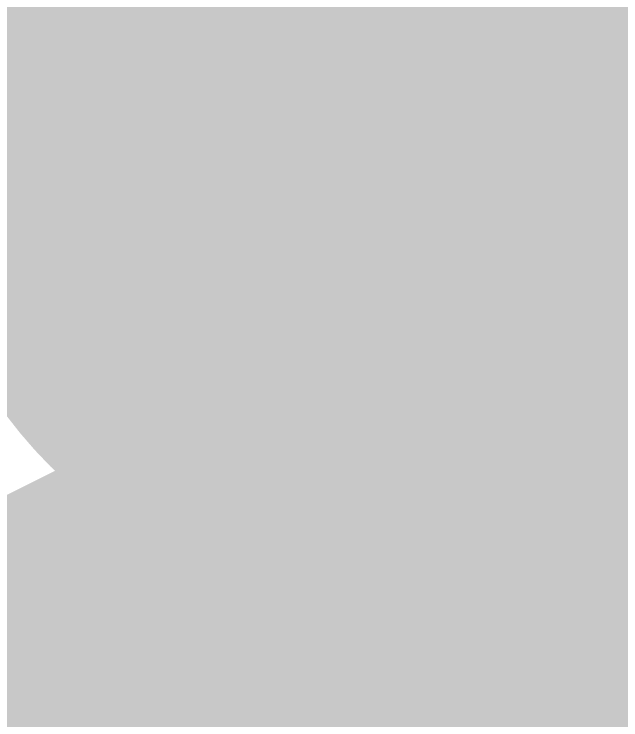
# Model space of a CAD drawing. Header units: inches. Extents: x 1 to 35.5, y 1 to 35.6.
# Drawn here: x 9.286 to 9.808, y 10.399 to 11.006 of the extents above; entities that cross this region are included whole.
import ezdxf

# ---------------------------------------------------------------- set-up
doc = ezdxf.new("R2010")
doc.units = ezdxf.units.IN
for name, color, linetype in [('Bottom Layer', 76, 'Continuous'), ('Bottom Layer 1', 5, 'Continuous'), ('Bottom Overlay', 54, 'Continuous'), ('Mechanical 2', 216, 'Continuous'), ('Top Layer', 16, 'Continuous'), ('Top Layer 1', 1, 'Continuous'), ('Top Overlay', 2, 'Continuous'), ('Via Holes', 16, 'Continuous')]:
    doc.layers.add(name, color=color, linetype=linetype)
doc.styles.add('Arial', font='', dxfattribs={"height": 0.2})
doc.styles.get('Arial').set_extended_font_data('Arial')

# ---------------------------------------------------------------- blocks, each defined once
blk = doc.blocks.new('SOIC_8_B_34')
at = {"layer": 'Bottom Overlay'}
for points in [[(-0.30000702, -1.50000208, 0.5999987999999999, 0.5999987999999999, 1), (-0.90000582, -1.50000208, 0.5999987999999999, 0.5999987999999999, 1)], [(-0.45000672, -1.50000208, 0.2999994, 0.2999994, 1), (-0.15000732, -1.50000208, 0.2999994, 0.2999994, 1)]]:
    blk.add_lwpolyline(points, format="xyseb", close=True, dxfattribs=at)

msp = doc.modelspace()

# ---------------------------------------------------------------- hatches: boundary and pattern name
at = {"layer": 'Bottom Layer'}
h = msp.add_hatch(color=76, dxfattribs=at)
edge = h.paths.add_edge_path()
edge.add_arc((9.600001119999998, 10.90000106), 0.3999992, 0, 360)
at = {"layer": 'Bottom Layer 1'}
h = msp.add_hatch(color=5, dxfattribs=at)
edge = h.paths.add_edge_path()
edge.add_arc((9.600001119999998, 10.90000106), 0.3999992, 0, 360)
at = {"layer": 'Top Layer'}
h = msp.add_hatch(color=16, dxfattribs=at)
edge = h.paths.add_edge_path()
edge.add_arc((9.600001119999998, 10.90000106), 0.3999992, 0, 360)
at = {"layer": 'Top Layer 1'}
h = msp.add_hatch(color=1, dxfattribs=at)
edge = h.paths.add_edge_path()
edge.add_arc((9.600001119999998, 10.90000106), 0.3999992, 0, 360)
at = {"layer": 'Via Holes'}
h = msp.add_hatch(color=7, dxfattribs=at)
edge = h.paths.add_edge_path()
edge.add_arc((9.600001119999998, 10.90000106), 0.1999996, 0, 360)

# ---------------------------------------------------------------- linework, layer by layer
at = {"layer": 'Bottom Layer 1'}
for points in [[(9.600001119999998, 10.73763918, 0.1999996, 0.1999996, 0), (9.600001119999998, 10.90000106, 0.1999996, 0.1999996, 0)], [(9.39999898, 10.53763704, 0.1999996, 0.1999996, 0), (9.600001119999998, 10.73763918, 0.1999996, 0.1999996, 0)], [(9.39999898, 9.09999704, 0.1999996, 0.1999996, 0), (9.39999898, 10.53763704, 0.1999996, 0.1999996, 0)]]:
    msp.add_lwpolyline(points, format="xyseb", dxfattribs=at)
for points in [[(9.550001219999999, 10.90000106, 0.0999998, 0.0999998, 1), (9.65000102, 10.90000106, 0.0999998, 0.0999998, 1)], [(9.550001219999999, 10.73763918, 0.0999998, 0.0999998, 1), (9.65000102, 10.73763918, 0.0999998, 0.0999998, 1)], [(9.550001219999999, 10.73763918, 0.0999998, 0.0999998, 1), (9.65000102, 10.73763918, 0.0999998, 0.0999998, 1)], [(9.34999908, 10.53763704, 0.0999998, 0.0999998, 1), (9.44999888, 10.53763704, 0.0999998, 0.0999998, 1)], [(9.34999908, 10.53763704, 0.0999998, 0.0999998, 1), (9.44999888, 10.53763704, 0.0999998, 0.0999998, 1)]]:
    msp.add_lwpolyline(points, format="xyseb", close=True, dxfattribs=at)
at = {"layer": 'Mechanical 2'}
msp.add_lwpolyline([(35.1249996, 18.12500058, 0.2499995, 0.2499995, 1), (1.12500156, 18.12500058, 0.2499995, 0.2499995, 1)], format="xyseb", close=True, dxfattribs=at)
at = {"layer": 'Top Layer 1'}
msp.add_lwpolyline([(9.600001119999998, 10.90000106, 0.1999996, 0.1999996, 0), (14.93431862, 10.90000106, 0.1999996, 0.1999996, 0)], format="xyseb", dxfattribs=at)
msp.add_lwpolyline([(9.550001219999999, 10.90000106, 0.0999998, 0.0999998, 1), (9.65000102, 10.90000106, 0.0999998, 0.0999998, 1)], format="xyseb", close=True, dxfattribs=at)

# ---------------------------------------------------------------- block references
at = {"rotation": 125}
msp.add_blockref('SOIC_8_B_34', (7.999999239999999, 9.700000919999999), dxfattribs=at)

# ---------------------------------------------------------------- texts
at = {"layer": 'Top Overlay', "style": 'Arial'}
msp.add_text('R12', height=1.00000054, rotation=30, dxfattribs=at).set_placement((7.967738699999999, 9.24232848))

doc.saveas('drawing.dxf')
